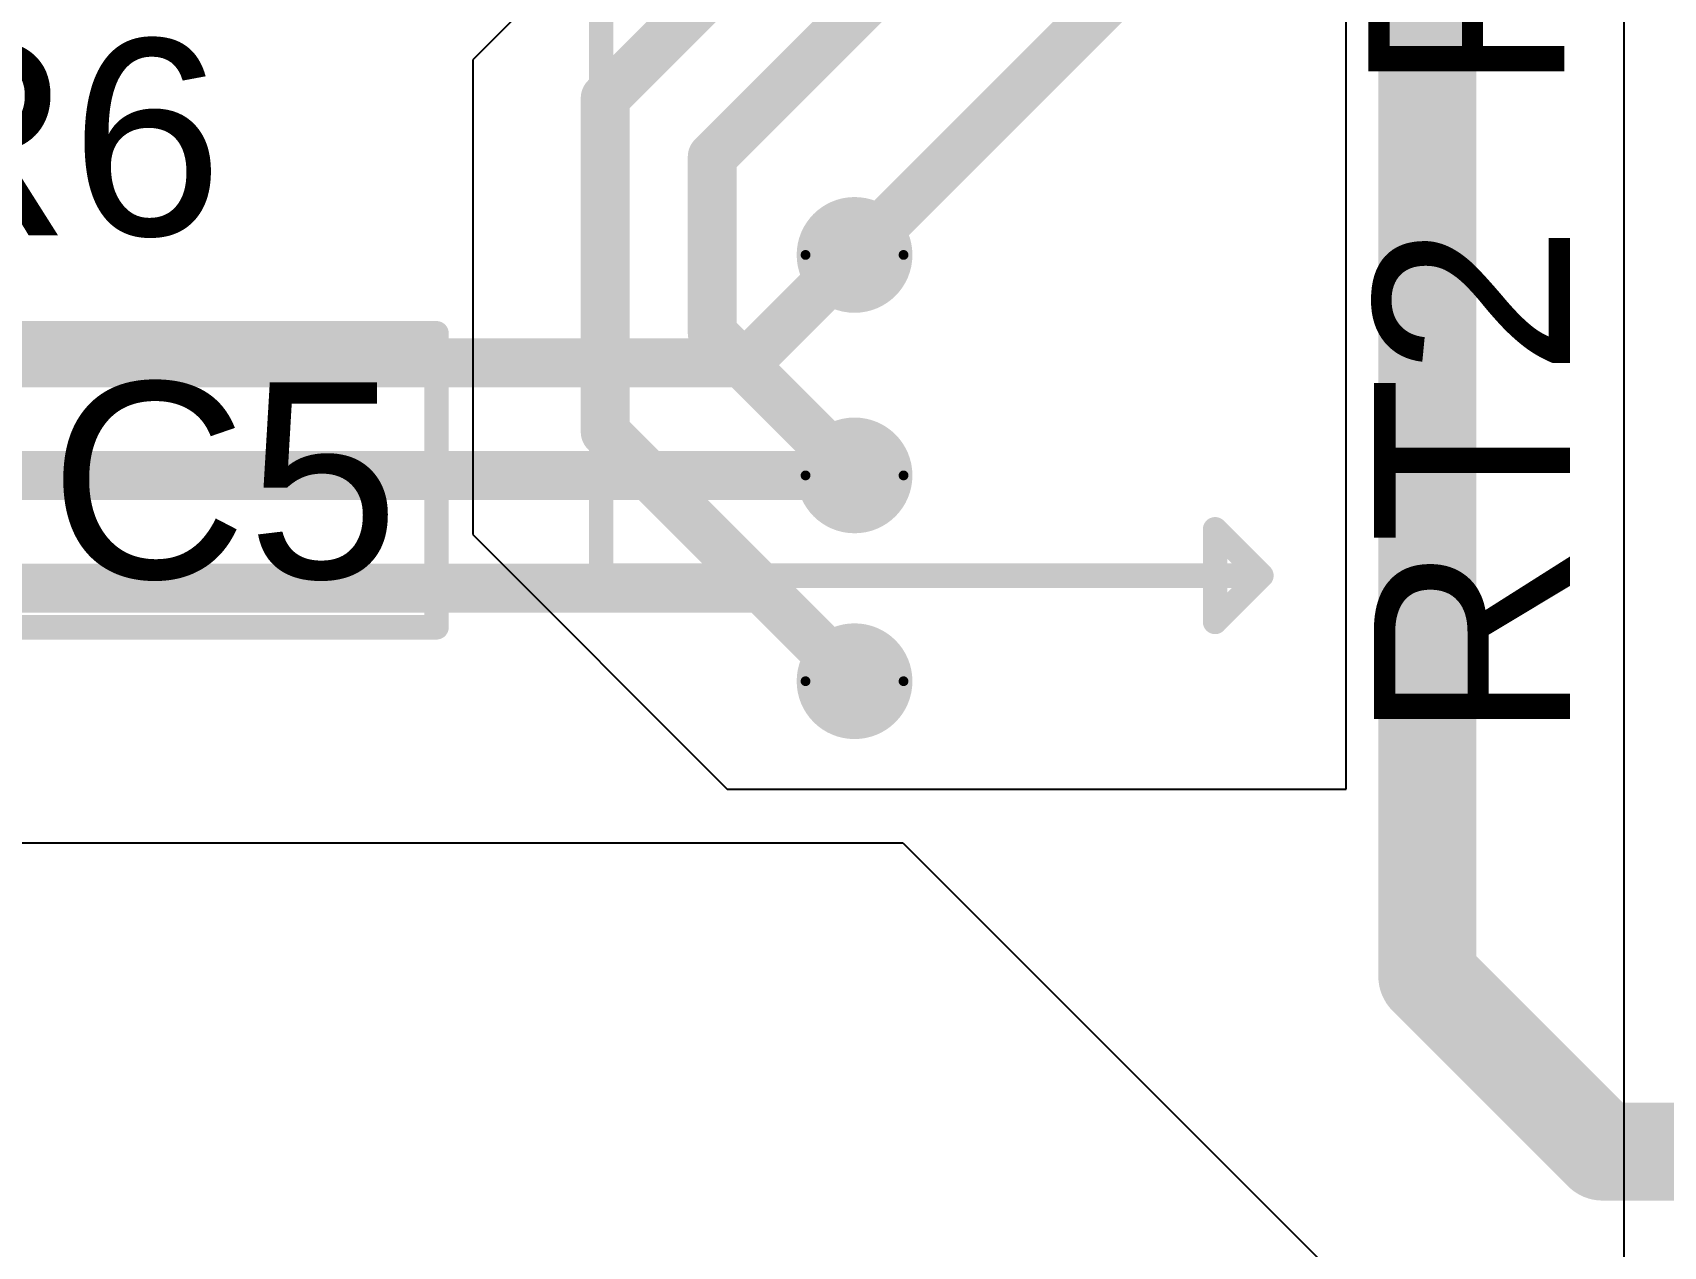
# Model space of a CAD drawing. Header units: inches. Extents: x -115 to 191, y -11 to 41.
# Drawn here: x -46.82 to -38.37, y 2.88 to 9.17 of the extents above; entities that cross this region are included whole.
import ezdxf

# ---------------------------------------------------------------- set-up
doc = ezdxf.new("R2010")
doc.units = ezdxf.units.IN
for name, color, linetype in [('Bottom Layer', 5, 'Continuous'), ('Drill Drawing', 1, 'Continuous'), ('Top Layer', 1, 'Continuous'), ('Top Overlay', 2, 'Continuous'), ('Via Holes', 16, 'Continuous')]:
    doc.layers.add(name, color=color, linetype=linetype)
doc.styles.add('Arial', font='', dxfattribs={"height": 0.2})
doc.styles.get('Arial').set_extended_font_data('Arial')

msp = doc.modelspace()

# ---------------------------------------------------------------- hatches: boundary and pattern name
at = {"layer": 'Bottom Layer'}
h = msp.add_hatch(color=5, dxfattribs=at)
edge = h.paths.add_edge_path()
edge.add_arc((-42.5593, 8.0183), 0.3, 0, 360)
h = msp.add_hatch(color=5, dxfattribs=at)
edge = h.paths.add_edge_path()
edge.add_arc((-42.5593, 6.8753), 0.3, 0, 360)
h = msp.add_hatch(color=5, dxfattribs=at)
edge = h.paths.add_edge_path()
edge.add_arc((-42.5593, 5.8085), 0.3, 0, 360)
at = {"layer": 'Top Layer'}
h = msp.add_hatch(color=1, dxfattribs=at)
edge = h.paths.add_edge_path()
edge.add_arc((-42.5593, 8.0183), 0.3, 0, 360)
h = msp.add_hatch(color=1, dxfattribs=at)
edge = h.paths.add_edge_path()
edge.add_arc((-42.5593, 6.8753), 0.3, 0, 360)
h = msp.add_hatch(color=1, dxfattribs=at)
edge = h.paths.add_edge_path()
edge.add_arc((-42.5593, 5.8085), 0.3, 0, 360)
at = {"layer": 'Via Holes'}
h = msp.add_hatch(color=7, dxfattribs=at)
edge = h.paths.add_edge_path()
edge.add_arc((-42.5593, 8.0183), 0.15, 0, 360)
h = msp.add_hatch(color=7, dxfattribs=at)
edge = h.paths.add_edge_path()
edge.add_arc((-42.5593, 6.8753), 0.15, 0, 360)
h = msp.add_hatch(color=7, dxfattribs=at)
edge = h.paths.add_edge_path()
edge.add_arc((-42.5593, 5.8085), 0.15, 0, 360)

# ---------------------------------------------------------------- linework, layer by layer
at = {"layer": 'Bottom Layer'}
for p, q in [((-38.5715, 13.0475), (-38.5715, -0.2367)), ((-40.0113, 5.2497), (-40.0113, 11.8109)), ((-43.2451, 10.3234), (-44.5385, 9.03)), ((-44.5385, 9.03), (-44.5385, 6.5685)), ((-44.5385, 6.5685), (-43.2197, 5.2497)), ((-43.2197, 5.2497), (-40.0113, 5.2497))]:
    msp.add_line(p, q, dxfattribs=at)
for points in [[(-43.2967, 8.5268, 0.254, 0.254, 0), (-40.9591, 10.8644, 0.254, 0.254, 0)], [(-42.5593, 8.0183, 0.254, 0.254, 0), (-40.4765, 10.1011, 0.254, 0.254, 0)], [(-43.8515, 8.8315, 0.254, 0.254, 0), (-42.7879, 9.8951, 0.254, 0.254, 0)], [(-43.8515, 7.1007, 0.254, 0.254, 0), (-43.8515, 8.8315, 0.254, 0.254, 0)], [(-43.2967, 7.6127, 0.254, 0.254, 0), (-43.2967, 8.5268, 0.254, 0.254, 0)], [(-43.2967, 7.6127, 0.254, 0.254, 0), (-42.5593, 6.8753, 0.254, 0.254, 0)], [(-43.8515, 7.1007, 0.254, 0.254, 0), (-42.5593, 5.8085, 0.254, 0.254, 0)]]:
    msp.add_lwpolyline(points, format="xyseb", dxfattribs=at)
for points in [[(-43.915, 8.8315, 0.127, 0.127, 1), (-43.788, 8.8315, 0.127, 0.127, 1)], [(-43.915, 8.8315, 0.127, 0.127, 1), (-43.788, 8.8315, 0.127, 0.127, 1)], [(-43.3602, 8.5268, 0.127, 0.127, 1), (-43.2332, 8.5268, 0.127, 0.127, 1)], [(-43.3602, 8.5268, 0.127, 0.127, 1), (-43.2332, 8.5268, 0.127, 0.127, 1)], [(-42.6228, 8.0183, 0.127, 0.127, 1), (-42.4958, 8.0183, 0.127, 0.127, 1)], [(-43.3602, 7.6127, 0.127, 0.127, 1), (-43.2332, 7.6127, 0.127, 0.127, 1)], [(-43.3602, 7.6127, 0.127, 0.127, 1), (-43.2332, 7.6127, 0.127, 0.127, 1)], [(-43.915, 7.1007, 0.127, 0.127, 1), (-43.788, 7.1007, 0.127, 0.127, 1)], [(-43.915, 7.1007, 0.127, 0.127, 1), (-43.788, 7.1007, 0.127, 0.127, 1)], [(-42.6228, 6.8753, 0.127, 0.127, 1), (-42.4958, 6.8753, 0.127, 0.127, 1)], [(-42.6228, 5.8085, 0.127, 0.127, 1), (-42.4958, 5.8085, 0.127, 0.127, 1)]]:
    msp.add_lwpolyline(points, format="xyseb", close=True, dxfattribs=at)
at = {"layer": 'Drill Drawing'}
for points in [[(-42.3053, 8.0183, 0.0508, 0.0508, 1), (-42.8133, 8.0183, 0.0508, 0.0508, 1)], [(-42.826, 8.0183, 0.0254, 0.0254, 1), (-42.8006, 8.0183, 0.0254, 0.0254, 1)], [(-42.318, 8.0183, 0.0254, 0.0254, 1), (-42.2926, 8.0183, 0.0254, 0.0254, 1)], [(-42.3053, 6.8753, 0.0508, 0.0508, 1), (-42.8133, 6.8753, 0.0508, 0.0508, 1)], [(-42.826, 6.8753, 0.0254, 0.0254, 1), (-42.8006, 6.8753, 0.0254, 0.0254, 1)], [(-42.318, 6.8753, 0.0254, 0.0254, 1), (-42.2926, 6.8753, 0.0254, 0.0254, 1)], [(-42.3053, 5.8085, 0.0508, 0.0508, 1), (-42.8133, 5.8085, 0.0508, 0.0508, 1)], [(-42.826, 5.8085, 0.0254, 0.0254, 1), (-42.8006, 5.8085, 0.0254, 0.0254, 1)], [(-42.318, 5.8085, 0.0254, 0.0254, 1), (-42.2926, 5.8085, 0.0254, 0.0254, 1)]]:
    msp.add_lwpolyline(points, format="xyseb", close=True, dxfattribs=at)
at = {"layer": 'Top Layer'}
for p, q in [((-55.1577, 4.9703), (-42.3083, 4.9703)), ((-42.3083, 4.9703), (-38.5318, 1.1938))]:
    msp.add_line(p, q, dxfattribs=at)
for points in [[(-39.5903, 4.279, 0.508, 0.508, 0), (-39.5903, 9.4441, 0.508, 0.508, 0)], [(-43.1181, 7.4595, 0.254, 0.254, 0), (-42.5593, 8.0183, 0.254, 0.254, 0)], [(-55.2844, 7.4595, 0.254, 0.254, 0), (-43.1181, 7.4595, 0.254, 0.254, 0)], [(-55.4012, 6.8753, 0.254, 0.254, 0), (-42.5593, 6.8753, 0.254, 0.254, 0)], [(-55.491, 6.2911, 0.254, 0.254, 0), (-43.0419, 6.2911, 0.254, 0.254, 0)], [(-43.0419, 6.2911, 0.254, 0.254, 0), (-42.5593, 5.8085, 0.254, 0.254, 0)], [(-39.5903, 4.279, 0.508, 0.508, 0), (-38.6814, 3.3701, 0.508, 0.508, 0)], [(-38.6814, 3.3701, 0.508, 0.508, 0), (-13.2477, 3.3701, 0.508, 0.508, 0)]]:
    msp.add_lwpolyline(points, format="xyseb", dxfattribs=at)
for points in [[(-42.6228, 8.0183, 0.127, 0.127, 1), (-42.4958, 8.0183, 0.127, 0.127, 1)], [(-43.1816, 7.4595, 0.127, 0.127, 1), (-43.0546, 7.4595, 0.127, 0.127, 1)], [(-43.1816, 7.4595, 0.127, 0.127, 1), (-43.0546, 7.4595, 0.127, 0.127, 1)], [(-42.6228, 6.8753, 0.127, 0.127, 1), (-42.4958, 6.8753, 0.127, 0.127, 1)], [(-43.1054, 6.2911, 0.127, 0.127, 1), (-42.9784, 6.2911, 0.127, 0.127, 1)], [(-43.1054, 6.2911, 0.127, 0.127, 1), (-42.9784, 6.2911, 0.127, 0.127, 1)], [(-42.6228, 5.8085, 0.127, 0.127, 1), (-42.4958, 5.8085, 0.127, 0.127, 1)], [(-39.7173, 4.279, 0.254, 0.254, 1), (-39.4633, 4.279, 0.254, 0.254, 1)], [(-39.7173, 4.279, 0.254, 0.254, 1), (-39.4633, 4.279, 0.254, 0.254, 1)], [(-38.8084, 3.3701, 0.254, 0.254, 1), (-38.5544, 3.3701, 0.254, 0.254, 1)], [(-38.8084, 3.3701, 0.254, 0.254, 1), (-38.5544, 3.3701, 0.254, 0.254, 1)]]:
    msp.add_lwpolyline(points, format="xyseb", close=True, dxfattribs=at)
at = {"layer": 'Top Overlay'}
for points in [[(-43.8727, 6.3559, 0.127, 0.127, 0), (-43.8727, 11.7267, 0.127, 0.127, 0)], [(-49.2903, 7.6119, 0.127, 0.127, 0), (-44.7265, 7.6119, 0.127, 0.127, 0)], [(-44.7265, 6.0879, 0.127, 0.127, 0), (-44.7265, 7.6119, 0.127, 0.127, 0)], [(-40.6903, 6.3559, 0.127, 0.127, 0), (-40.6903, 6.5959, 0.127, 0.127, 0)], [(-40.6903, 6.5959, 0.127, 0.127, 0), (-40.4503, 6.3559, 0.127, 0.127, 0)], [(-43.8727, 6.3559, 0.127, 0.127, 0), (-40.4503, 6.3559, 0.127, 0.127, 0)], [(-40.6903, 6.1159, 0.127, 0.127, 0), (-40.4503, 6.3559, 0.127, 0.127, 0)], [(-40.6903, 6.1159, 0.127, 0.127, 0), (-40.6903, 6.3559, 0.127, 0.127, 0)], [(-49.2903, 6.0879, 0.127, 0.127, 0), (-44.7265, 6.0879, 0.127, 0.127, 0)]]:
    msp.add_lwpolyline(points, format="xyseb", dxfattribs=at)
for points in [[(-44.7582, 7.6119, 0.0635, 0.0635, 1), (-44.6947, 7.6119, 0.0635, 0.0635, 1)], [(-44.7582, 7.6119, 0.0635, 0.0635, 1), (-44.6947, 7.6119, 0.0635, 0.0635, 1)], [(-40.722, 6.5959, 0.0635, 0.0635, 1), (-40.6585, 6.5959, 0.0635, 0.0635, 1)], [(-40.722, 6.5959, 0.0635, 0.0635, 1), (-40.6585, 6.5959, 0.0635, 0.0635, 1)], [(-43.9044, 6.3559, 0.0635, 0.0635, 1), (-43.8409, 6.3559, 0.0635, 0.0635, 1)], [(-43.9044, 6.3559, 0.0635, 0.0635, 1), (-43.8409, 6.3559, 0.0635, 0.0635, 1)], [(-40.722, 6.3559, 0.0635, 0.0635, 1), (-40.6585, 6.3559, 0.0635, 0.0635, 1)], [(-40.722, 6.3559, 0.0635, 0.0635, 1), (-40.6585, 6.3559, 0.0635, 0.0635, 1)], [(-40.482, 6.3559, 0.0635, 0.0635, 1), (-40.4185, 6.3559, 0.0635, 0.0635, 1)], [(-40.482, 6.3559, 0.0635, 0.0635, 1), (-40.4185, 6.3559, 0.0635, 0.0635, 1)], [(-40.482, 6.3559, 0.0635, 0.0635, 1), (-40.4185, 6.3559, 0.0635, 0.0635, 1)], [(-40.722, 6.1159, 0.0635, 0.0635, 1), (-40.6585, 6.1159, 0.0635, 0.0635, 1)], [(-40.722, 6.1159, 0.0635, 0.0635, 1), (-40.6585, 6.1159, 0.0635, 0.0635, 1)], [(-44.7582, 6.0879, 0.0635, 0.0635, 1), (-44.6947, 6.0879, 0.0635, 0.0635, 1)], [(-44.7582, 6.0879, 0.0635, 0.0635, 1), (-44.6947, 6.0879, 0.0635, 0.0635, 1)]]:
    msp.add_lwpolyline(points, format="xyseb", close=True, dxfattribs=at)

# ---------------------------------------------------------------- texts
at = {"layer": 'Top Overlay', "style": 'Arial'}
for s, p in [('RT1', (-38.8796, 8.8527)), ('RT2', (-38.8511, 5.4957))]:
    msp.add_text(s, height=1.016, rotation=90, dxfattribs=at).set_placement(p)
for s, p in [('R6', (-47.6475, 8.1201)), ('C5', (-46.7331, 6.3421))]:
    msp.add_text(s, height=1.016, dxfattribs=at).set_placement(p)

doc.saveas('drawing.dxf')
